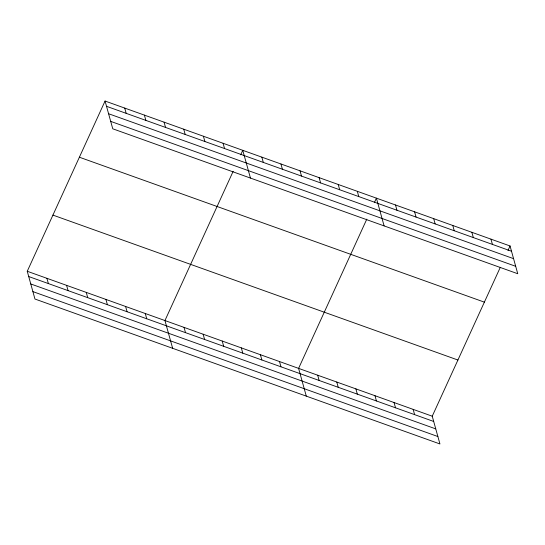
<?xml version="1.0" encoding="UTF-8"?>
<svg xmlns="http://www.w3.org/2000/svg" width="545" height="545" viewBox="0 0 545 545"><rect width="100%" height="100%" fill="white"/><g stroke="black" fill="none" stroke-linecap="round" stroke-linejoin="round"><path stroke-width="0.82" d="M500.126 267.697L432.24 416.203L439.938 443.957L34.948 299.028L27.25 271.274L105.062 101.043L510.052 245.972L517.75 273.726L112.761 128.797L105.062 101.043M233.171 171.293L164.944 320.549L172.642 348.303M240.706 154.814L242.757 150.325L250.455 178.072M366.819 219.117L298.592 368.379L306.29 396.126M374.354 202.645L376.404 198.148L384.102 225.896M508.001 250.468L510.052 245.972M106.52 106.309L511.517 251.238M108.578 113.735L513.574 258.657M110.703 121.378L515.693 266.301M79.386 157.219L484.376 302.148M52.926 215.098L457.923 360.027M27.25 271.274L432.24 416.203M28.708 276.54L433.704 421.469M30.765 283.959L435.762 428.888M32.891 291.609L437.88 436.531M490.963 239.139L492.421 244.405M471.868 232.306L473.332 237.572M452.779 225.473L454.237 230.739M433.684 218.647L435.142 223.906M414.588 211.814L416.053 217.08M395.5 204.981L396.958 210.247M357.316 191.315L358.774 196.582M413.151 409.37L414.609 414.636M338.22 184.483L339.685 189.749M394.055 402.537L395.52 407.803M319.132 177.65L320.589 182.916M374.967 395.704L376.425 400.97M300.036 170.817L301.494 176.083M355.871 388.871L357.336 394.137M280.947 163.984L282.405 169.25M336.783 382.045L338.241 387.304M261.852 157.151L263.31 162.417M317.687 375.212L319.145 380.478M223.089 143.28L224.547 148.547M279.503 361.546L280.961 366.812M203.414 136.243L204.879 141.509M260.408 354.713L261.873 359.979M183.747 129.206L185.205 134.472M241.319 347.88L242.777 353.146M164.072 122.162L165.537 127.428M222.224 341.047L223.688 346.313M144.405 115.124L145.862 120.391M203.135 334.214L204.593 339.481M124.73 108.087L126.195 113.353M184.04 327.382L185.498 332.648M145.277 313.511L146.734 318.777M125.602 306.474L127.067 311.74M105.934 299.437L107.392 304.696M86.26 292.392L87.725 297.659M66.592 285.355L68.05 290.621M46.918 278.318L48.382 283.584"/></g></svg>
